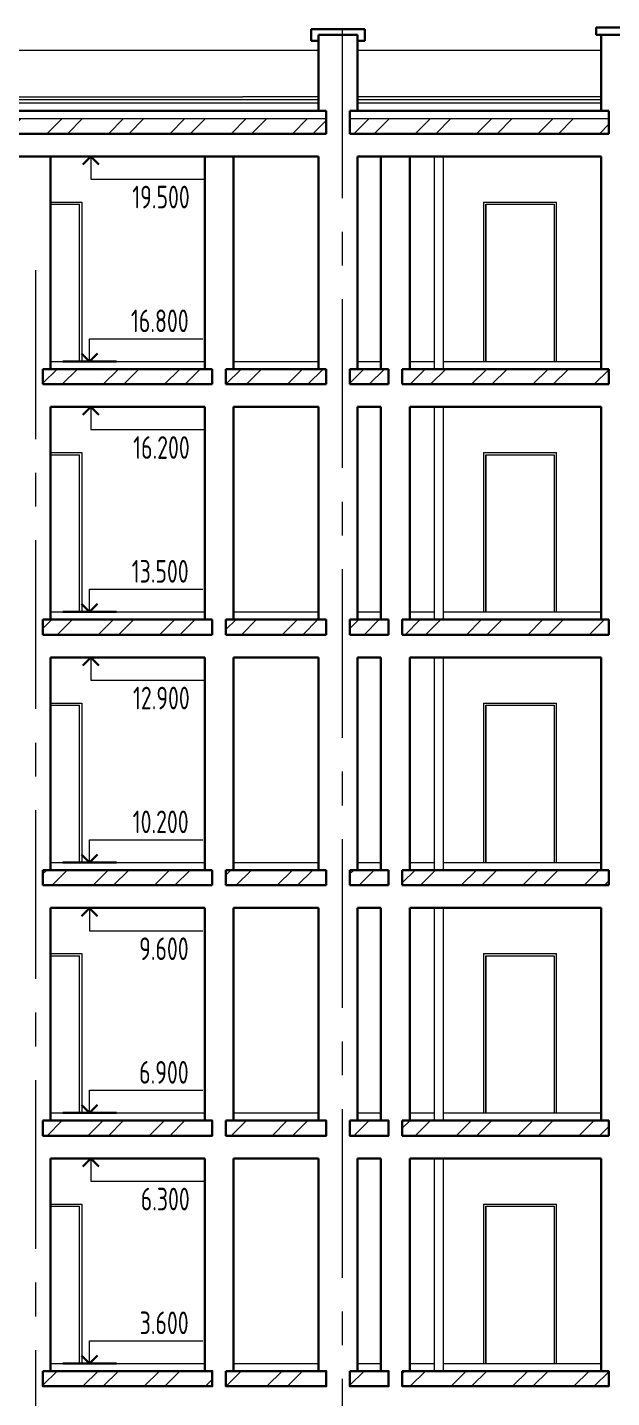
# Model space of a CAD drawing. Header units: millimetres. Extents: x -689206 to 4969298, y -1019800 to 703299.
# Drawn here: x -609469 to -601776, y 34513 to 52563 of the extents above; entities that cross this region are included whole.
import ezdxf

# ---------------------------------------------------------------- set-up
doc = ezdxf.new("R2010")
doc.units = ezdxf.units.MM
doc.linetypes.add('осеваяX2', pattern=[101.6, 63.5, -12.7, 12.7, -12.7])
doc.layers.add('РАЗМЕРЫ', color=7, linetype='Continuous', lineweight=9)
doc.layers.add('разрез1-1', color=7, linetype='Continuous')
doc.styles.add('Аннотативный', font='isocteur.ttf', dxfattribs={"width": 0.7, "height": 250})
pattern_1 = [(45, (-1427732.2, 672087.9), (-404.11153, 404.11153), []), (45, (-1427462.77, 672087.9), (-404.11153, 404.11153), [])]

msp = doc.modelspace()

# ---------------------------------------------------------------- hatches: boundary and pattern name
at = {"layer": 'РАЗМЕРЫ', "lineweight": 9, "ltscale": 35}
h = msp.add_hatch(dxfattribs=at)
h.set_pattern_fill('ANSI32', color=256, scale=60)
h.set_pattern_definition(pattern_1)
h.paths.add_polyline_path([(-617635.8, 44763.1), (-620045.8, 44763.1), (-620045.8, 44563.1), (-619945.8, 44563.1), (-617635.8, 44563.1)])
h.paths.add_polyline_path([(-615766.3, 44763.1), (-617635.8, 44763.1), (-617635.8, 44563.1), (-615866.3, 44563.1), (-615766.3, 44563.1)])
h.paths.add_polyline_path([(-613945.8, 44763.1), (-615456.3, 44763.1), (-615456.3, 44563.1), (-615356.3, 44563.1), (-613945.8, 44563.1)])
h.paths.add_polyline_path([(-611144.2, 44763.1), (-613945.8, 44763.1), (-613945.8, 44563.1), (-611144.2, 44563.1)])
h.paths.add_polyline_path([(-609574.2, 44763.1), (-609674.2, 44763.1), (-610634.2, 44763.1), (-610734.2, 44763.1), (-610734.2, 44563.1), (-610634.2, 44563.1), (-609674.2, 44563.1), (-609574.2, 44563.1)])
h.paths.add_polyline_path([(-607034.2, 44763.1), (-607134.2, 44763.1), (-609164.2, 44763.1), (-609264.2, 44763.1), (-609264.2, 44563.1), (-609164.2, 44563.1), (-607134.2, 44563.1), (-607034.2, 44563.1)])
h.paths.add_polyline_path([(-605534.2, 44763.1), (-605634.2, 44763.1), (-606754.2, 44763.1), (-606854.2, 44763.1), (-606854.2, 44563.1), (-606754.2, 44563.1), (-605634.2, 44563.1), (-605534.2, 44563.1)])
h.paths.add_polyline_path([(-604713.3, 44763.1), (-604813.3, 44763.1), (-605124.2, 44763.1), (-605224.2, 44763.1), (-605224.2, 44563.1), (-605124.2, 44563.1), (-604813.3, 44563.1), (-604713.3, 44563.1)])
h.paths.add_polyline_path([(-601813.8, 44763.1), (-601913.8, 44763.1), (-604433.3, 44763.1), (-604533.3, 44763.1), (-604533.3, 44563.1), (-604433.3, 44563.1), (-601913.8, 44563.1), (-601813.8, 44563.1)])
h.paths.add_polyline_path([(-598963.8, 44763.1), (-599063.8, 44763.1), (-601533.8, 44763.1), (-601633.8, 44763.1), (-601633.8, 44563.1), (-601533.8, 44563.1), (-599063.8, 44563.1), (-598963.8, 44563.1)])
h.paths.add_polyline_path([(-598064.2, 44763.1), (-598164.2, 44763.1), (-598683.8, 44763.1), (-598783.8, 44763.1), (-598783.8, 44563.1), (-598164.2, 44563.1), (-598064.2, 44563.1)])
h.paths.add_polyline_path([(-596341.8, 44763.1), (-596441.8, 44763.1), (-597654.2, 44763.1), (-597754.2, 44763.1), (-597754.2, 44563.1), (-597654.2, 44563.1), (-596441.8, 44563.1), (-596341.8, 44563.1)])
h.paths.add_polyline_path([(-593161.8, 44763.1), (-593261.8, 44763.1), (-596061.8, 44763.1), (-596161.8, 44763.1), (-596161.8, 44563.1), (-596061.8, 44563.1), (-593261.8, 44563.1), (-593161.8, 44563.1)])
h.paths.add_polyline_path([(-585541.8, 44763.1), (-592851.8, 44763.1), (-592851.8, 44563.1), (-592751.8, 44563.1), (-585641.8, 44563.1), (-585541.8, 44563.1)])
h.paths.add_polyline_path([(-582541.8, 44763.1), (-585231.8, 44763.1), (-585231.8, 44563.1), (-585131.8, 44563.1), (-582641.8, 44563.1), (-582541.8, 44563.1)])
h.paths.add_polyline_path([(-605534.2, 51363.1), (-610734.2, 51363.1), (-610734.2, 51163.1), (-610634.2, 51163.1), (-605634.2, 51163.1), (-605534.2, 51163.1)])
h.paths.add_polyline_path([(-601813.8, 51363.1), (-605224.2, 51363.1), (-605224.2, 51163.1), (-605124.2, 51163.1), (-601913.8, 51163.1), (-601813.8, 51163.1)])
h.paths.add_polyline_path([(-598064.2, 51363.1), (-601633.8, 51363.1), (-601633.8, 51163.1), (-601533.8, 51163.1), (-598164.2, 51163.1), (-598064.2, 51163.1)])
h.paths.add_polyline_path([(-593161.8, 51363.1), (-597754.2, 51363.1), (-597754.2, 51163.1), (-597654.2, 51163.1), (-593261.8, 51163.1), (-593161.8, 51163.1)])
h.paths.add_polyline_path([(-596341.8, 48063.1), (-596441.8, 48063.1), (-597654.2, 48063.1), (-597754.2, 48063.1), (-597754.2, 47863.1), (-597654.2, 47863.1), (-596441.8, 47863.1), (-596341.8, 47863.1)])
h.paths.add_polyline_path([(-598064.2, 48063.1), (-598164.2, 48063.1), (-598683.8, 48063.1), (-598783.8, 48063.1), (-598783.8, 47863.1), (-598683.8, 47863.1), (-598164.2, 47863.1), (-598064.2, 47863.1)])
h.paths.add_polyline_path([(-593161.8, 48063.1), (-593261.8, 48063.1), (-596061.8, 48063.1), (-596161.8, 48063.1), (-596161.8, 47863.1), (-596061.8, 47863.1), (-593261.8, 47863.1), (-593161.8, 47863.1)])
h.paths.add_polyline_path([(-598963.8, 48063.1), (-599063.8, 48063.1), (-601533.8, 48063.1), (-601633.8, 48063.1), (-601633.8, 47863.1), (-601533.8, 47863.1), (-599063.8, 47863.1), (-598963.8, 47863.1)])
h.paths.add_polyline_path([(-601813.8, 48063.1), (-601913.8, 48063.1), (-604433.3, 48063.1), (-604533.3, 48063.1), (-604533.3, 47863.1), (-604433.3, 47863.1), (-601913.8, 47863.1), (-601813.8, 47863.1)])
h.paths.add_polyline_path([(-604713.3, 48063.1), (-604813.3, 48063.1), (-605124.2, 48063.1), (-605224.2, 48063.1), (-605224.2, 47863.1), (-605124.2, 47863.1), (-604813.3, 47863.1), (-604713.3, 47863.1)])
h.paths.add_polyline_path([(-605534.2, 48063.1), (-605634.2, 48063.1), (-606754.2, 48063.1), (-606854.2, 48063.1), (-606854.2, 47863.1), (-606754.2, 47863.1), (-605634.2, 47863.1), (-605534.2, 47863.1)])
h.paths.add_polyline_path([(-607034.2, 48063.1), (-607134.2, 48063.1), (-609164.2, 48063.1), (-609264.2, 48063.1), (-609264.2, 47863.1), (-609164.2, 47863.1), (-607134.2, 47863.1), (-607034.2, 47863.1)])
h = msp.add_hatch(dxfattribs=at)
h.set_pattern_fill('ANSI32', color=256, scale=60)
h.set_pattern_definition(pattern_1)
h.paths.add_polyline_path([(-617845.8, 41463.1), (-617945.8, 41463.1), (-619945.8, 41463.1), (-620045.8, 41463.1), (-620045.8, 41263.1), (-619945.8, 41263.1), (-617945.8, 41263.1), (-617845.8, 41263.1)])
h.paths.add_polyline_path([(-615766.3, 41463.1), (-615866.3, 41463.1), (-617435.8, 41463.1), (-617535.8, 41463.1), (-617535.8, 41263.1), (-617435.8, 41263.1), (-615866.3, 41263.1), (-615766.3, 41263.1)])
h.paths.add_polyline_path([(-614035.8, 41463.1), (-614135.8, 41463.1), (-615356.4, 41463.1), (-615456.4, 41463.1), (-615456.4, 41263.1), (-615356.4, 41263.1), (-614135.8, 41263.1), (-614035.8, 41263.1)])
h.paths.add_polyline_path([(-611144.2, 41463.1), (-613755.8, 41463.1), (-613855.8, 41463.1), (-613855.8, 41263.1), (-613755.8, 41263.1), (-611144.2, 41263.1)])
h.paths.add_polyline_path([(-609574.2, 41463.1), (-609674.2, 41463.1), (-610634.2, 41463.1), (-610734.2, 41463.1), (-610734.2, 41263.1), (-610634.2, 41263.1), (-609674.2, 41263.1), (-609574.2, 41263.1)])
h.paths.add_polyline_path([(-607034.2, 41463.1), (-607134.2, 41463.1), (-609164.2, 41463.1), (-609264.2, 41463.1), (-609264.2, 41263.1), (-609164.2, 41263.1), (-607134.2, 41263.1), (-607034.2, 41263.1)])
h.paths.add_polyline_path([(-605534.2, 41463.1), (-605634.2, 41463.1), (-606754.2, 41463.1), (-606854.2, 41463.1), (-606854.2, 41263.1), (-606754.2, 41263.1), (-605634.2, 41263.1), (-605534.2, 41263.1)])
h.paths.add_polyline_path([(-604713.3, 41463.1), (-604813.3, 41463.1), (-605124.2, 41463.1), (-605224.2, 41463.1), (-605224.2, 41263.1), (-605124.2, 41263.1), (-604813.3, 41263.1), (-604713.3, 41263.1)])
h.paths.add_polyline_path([(-601813.8, 41463.1), (-601952.9, 41463.1), (-604433.3, 41463.1), (-604533.3, 41463.1), (-604533.3, 41263.1), (-604433.3, 41263.1), (-601913.8, 41263.1), (-601813.8, 41263.1)])
h.paths.add_polyline_path([(-598963.8, 41463.1), (-599063.8, 41463.1), (-601533.8, 41463.1), (-601633.8, 41463.1), (-601633.8, 41263.1), (-601533.8, 41263.1), (-599063.8, 41263.1), (-598963.8, 41263.1)])
h.paths.add_polyline_path([(-598064.2, 41463.1), (-598164.2, 41463.1), (-598683.8, 41463.1), (-598783.8, 41463.1), (-598783.8, 41263.1), (-598683.8, 41263.1), (-598164.2, 41263.1), (-598064.2, 41263.1)])
h.paths.add_polyline_path([(-596341.8, 41463.1), (-596441.8, 41463.1), (-597654.2, 41463.1), (-597754.2, 41463.1), (-597754.2, 41263.1), (-597654.2, 41263.1), (-596441.8, 41263.1), (-596341.8, 41263.1)])
h.paths.add_polyline_path([(-593161.8, 41463.1), (-593261.8, 41463.1), (-596061.8, 41463.1), (-596161.8, 41463.1), (-596161.8, 41263.1), (-596061.8, 41263.1), (-593161.8, 41263.1)])
h.paths.add_polyline_path([(-589314, 41463.1), (-589414, 41463.1), (-592751.8, 41463.1), (-592851.8, 41463.1), (-592851.8, 41263.1), (-592751.8, 41263.1), (-589414, 41263.1), (-589314, 41263.1)])
h.paths.add_polyline_path([(-585541.8, 41463.1), (-585641.8, 41463.1), (-589040.3, 41463.1), (-589140.3, 41463.1), (-589140.3, 41263.1), (-589040.3, 41263.1), (-585641.8, 41263.1), (-585541.8, 41263.1)])
h.paths.add_polyline_path([(-582541.8, 41463.1), (-582641.8, 41463.1), (-585131.8, 41463.1), (-585231.8, 41463.1), (-585231.8, 41263.1), (-585131.8, 41263.1), (-582641.8, 41263.1), (-582541.8, 41263.1)])
h.paths.add_polyline_path([(-582541.8, 38163.1), (-585131.8, 38163.1), (-585231.8, 38163.1), (-585231.8, 37963.1), (-585131.8, 37963.1), (-582641.8, 37963.1), (-582541.8, 37963.1)])
h.paths.add_polyline_path([(-585541.8, 38163.1), (-585641.8, 38163.1), (-589040.3, 38163.1), (-589140.3, 38163.1), (-589140.3, 37963.1), (-589040.3, 37963.1), (-585641.8, 37963.1), (-585541.8, 37963.1)])
h.paths.add_polyline_path([(-589314, 38163.1), (-589414, 38163.1), (-592751.8, 38163.1), (-592851.8, 38163.1), (-592851.8, 37963.1), (-592751.8, 37963.1), (-589414, 37963.1), (-589314, 37963.1)])
h.paths.add_polyline_path([(-593161.8, 38163.1), (-593261.8, 38163.1), (-596061.8, 38163.1), (-596161.8, 38163.1), (-596161.8, 37963.1), (-593261.8, 37963.1), (-593161.8, 37963.1)])
h.paths.add_polyline_path([(-596341.8, 38163.1), (-597754.2, 38163.1), (-597754.2, 37963.1), (-596341.8, 37963.1)])
h.paths.add_polyline_path([(-598064.2, 38163.1), (-598164.2, 38163.1), (-598783.8, 38163.1), (-598783.8, 37963.1), (-598164.2, 37963.1), (-598064.2, 37963.1)])
h.paths.add_polyline_path([(-598963.8, 38163.1), (-601633.8, 38163.1), (-601633.8, 37963.1), (-598963.8, 37963.1)])
h.paths.add_polyline_path([(-601813.8, 38163.1), (-604533.3, 38163.1), (-604533.3, 37963.1), (-601813.8, 37963.1)])
h.paths.add_polyline_path([(-604713.3, 38163.1), (-605224.2, 38163.1), (-605224.2, 37963.1), (-604713.3, 37963.1)])
h.paths.add_polyline_path([(-605534.2, 38163.1), (-606854.2, 38163.1), (-606854.2, 37963.1), (-605534.2, 37963.1)])
h.paths.add_polyline_path([(-607034.2, 38163.1), (-609264.2, 38163.1), (-609264.2, 37963.1), (-607034.2, 37963.1)])
h.paths.add_polyline_path([(-609574.2, 38163.1), (-610734.2, 38163.1), (-610734.2, 37963.1), (-609574.2, 37963.1)])
h.paths.add_polyline_path([(-611144.2, 38163.1), (-613855.8, 38163.1), (-613855.8, 37963.1), (-611144.2, 37963.1)])
h.paths.add_polyline_path([(-614035.8, 38163.1), (-615456.5, 38163.1), (-615456.5, 37963.1), (-614035.8, 37963.1)])
h.paths.add_polyline_path([(-615766.3, 38163.1), (-617535.8, 38163.1), (-617535.8, 37963.1), (-615766.3, 37963.1)])
h.paths.add_polyline_path([(-617845.8, 38163.1), (-620045.8, 38163.1), (-620045.8, 37963.1), (-617845.8, 37963.1)])
h.paths.add_polyline_path([(-617845.8, 34863.1), (-620045.8, 34863.1), (-620045.8, 34663.1), (-617845.8, 34663.1)])
h.paths.add_polyline_path([(-615766.3, 34863.1), (-617535.8, 34863.1), (-617535.8, 34663.1), (-615766.3, 34663.1)])
h.paths.add_polyline_path([(-614036, 34863.1), (-615456.7, 34863.1), (-615456.7, 34663.1), (-614036, 34663.1)])
h.paths.add_polyline_path([(-611144.2, 34863.1), (-613755.8, 34863.1), (-613855.8, 34863.1), (-613855.8, 34663.1), (-611144.2, 34663.1)])
h.paths.add_polyline_path([(-609574.2, 34863.1), (-610734.2, 34863.1), (-610734.2, 34663.1), (-609574.2, 34663.1)])
h.paths.add_polyline_path([(-607034.2, 34863.1), (-609264.2, 34863.1), (-609264.2, 34663.1), (-607034.2, 34663.1)])
h.paths.add_polyline_path([(-605534.2, 34863.1), (-606854.2, 34863.1), (-606854.2, 34663.1), (-605534.2, 34663.1)])
h.paths.add_polyline_path([(-604713.3, 34863.1), (-605224.2, 34863.1), (-605224.2, 34663.1), (-604713.3, 34663.1)])
h.paths.add_polyline_path([(-601813.8, 34863.1), (-604533.3, 34863.1), (-604533.3, 34663.1), (-601813.8, 34663.1)])
h.paths.add_polyline_path([(-598963.8, 34863.1), (-601633.8, 34863.1), (-601633.8, 34663.1), (-598963.8, 34663.1)])
h.paths.add_polyline_path([(-598064.2, 34863.1), (-598164.2, 34863.1), (-598683.8, 34863.1), (-598783.8, 34863.1), (-598783.8, 34663.1), (-598683.8, 34663.1), (-598164.2, 34663.1), (-598064.2, 34663.1)])
h.paths.add_polyline_path([(-596341.8, 34863.1), (-597754.2, 34863.1), (-597754.2, 34663.1), (-596341.8, 34663.1)])
h.paths.add_polyline_path([(-593161.8, 34863.1), (-593261.8, 34863.1), (-596061.8, 34863.1), (-596161.8, 34863.1), (-596161.8, 34663.1), (-596061.8, 34663.1), (-593261.8, 34663.1), (-593161.8, 34663.1)])
h.paths.add_polyline_path([(-589314, 34863.1), (-589414, 34863.1), (-592751.8, 34863.1), (-592851.8, 34863.1), (-592851.8, 34663.1), (-592751.8, 34663.1), (-589414, 34663.1), (-589314, 34663.1)])
h.paths.add_polyline_path([(-585541.8, 34863.1), (-585641.8, 34863.1), (-589040.3, 34863.1), (-589140.3, 34863.1), (-589140.3, 34663.1), (-589040.3, 34663.1), (-585641.8, 34663.1), (-585541.8, 34663.1)])
h.paths.add_polyline_path([(-582541.8, 34863.1), (-585131.8, 34863.1), (-585231.8, 34863.1), (-585231.8, 34663.1), (-585131.8, 34663.1), (-582641.8, 34663.1), (-582541.8, 34663.1)])

# ---------------------------------------------------------------- linework, layer by layer
at = {"layer": 'РАЗМЕРЫ', "lineweight": 30, "ltscale": 35}
for p, q in [((-605734.2, 52388.1), (-605734.2, 52538.1)), ((-605734.2, 52538.1), (-605124.9, 52538.1)), ((-605124.9, 52538.1), (-605024.9, 52538.1)), ((-605024.9, 52538.1), (-605024.9, 52388.1)), ((-601977.6, 52463.1), (-601977.6, 52563.1)), ((-605734.2, 52388.1), (-605734.2, 52465)), ((-605634.2, 52388.1), (-605734.2, 52388.1)), ((-605634.2, 51463.1), (-605634.2, 52463.1)), ((-605634.2, 52463.1), (-605124.2, 52463.1)), ((-605124.2, 52463.1), (-605124.2, 51463.1)), ((-605024.9, 52388.1), (-605124.2, 52388.1)), ((-601913.8, 52463.1), (-601977.6, 52463.1)), ((-601913.8, 52463.1), (-601533.8, 52463.1)), ((-610634.2, 51463.1), (-605634.2, 51463.1)), ((-605534.2, 51463.1), (-605634.2, 51463.1)), ((-605534.2, 51163.1), (-605534.2, 51463.1)), ((-605224.2, 51163.1), (-605224.2, 51463.1)), ((-605224.2, 51463.1), (-605124.2, 51463.1)), ((-605124.2, 51463.1), (-601913.8, 51463.1)), ((-601813.8, 51463.1), (-601913.8, 51463.1)), ((-601813.8, 51163.1), (-601813.8, 51463.1)), ((-610634.2, 51163.1), (-605634.2, 51163.1)), ((-605634.2, 51163.1), (-605534.2, 51163.1)), ((-605124.2, 51163.1), (-605224.2, 51163.1)), ((-605124.2, 51163.1), (-601913.8, 51163.1)), ((-601913.8, 51163.1), (-601813.8, 51163.1)), ((-609674.2, 50863.1), (-605634.2, 50863.1)), ((-609164.2, 50863.1), (-609164.2, 48063.1)), ((-607134.2, 50863.1), (-607134.2, 48063.1)), ((-606754.2, 50863.1), (-606754.2, 48063.1)), ((-605634.2, 49561.3), (-605634.2, 50863.1)), ((-605634.2, 50754.7), (-605634.2, 48063.1)), ((-605124.2, 50863.1), (-605124.2, 49561.1)), ((-605124.2, 50863.1), (-601913.8, 50863.1)), ((-605124.2, 50754.6), (-605124.2, 48063.1)), ((-604813.3, 50863.1), (-604813.3, 48063.1)), ((-604433.3, 50863.1), (-604433.3, 48063.1)), ((-601913.8, 50863.1), (-601913.8, 48063.1)), ((-609264.2, 47863.1), (-609264.2, 48063.1)), ((-609264.2, 48063.1), (-609164.2, 48063.1)), ((-609164.2, 48063.1), (-607134.2, 48063.1)), ((-607034.2, 48063.1), (-607134.2, 48063.1)), ((-607034.2, 47863.1), (-607034.2, 48063.1)), ((-606854.2, 47863.1), (-606854.2, 48063.1)), ((-606854.2, 48063.1), (-606754.2, 48063.1)), ((-606754.2, 48063.1), (-605634.2, 48063.1)), ((-605534.2, 48063.1), (-605634.2, 48063.1)), ((-605534.2, 47863.1), (-605534.2, 48063.1)), ((-605224.2, 47863.1), (-605224.2, 48063.1)), ((-605224.2, 48063.1), (-605124.2, 48063.1)), ((-605124.2, 48063.1), (-604813.3, 48063.1)), ((-604713.3, 48063.1), (-604813.3, 48063.1)), ((-604713.3, 47863.1), (-604713.3, 48063.1)), ((-604533.3, 47863.1), (-604533.3, 48063.1)), ((-604533.3, 48063.1), (-604433.3, 48063.1)), ((-604433.3, 48063.1), (-601913.8, 48063.1)), ((-601813.8, 48063.1), (-601913.8, 48063.1)), ((-601813.8, 47863.1), (-601813.8, 48063.1)), ((-609164.2, 47863.1), (-609264.2, 47863.1)), ((-609164.2, 47863.1), (-607134.2, 47863.1)), ((-607134.2, 47863.1), (-607034.2, 47863.1)), ((-606754.2, 47863.1), (-606854.2, 47863.1)), ((-606754.2, 47863.1), (-605634.2, 47863.1)), ((-605634.2, 47863.1), (-605534.2, 47863.1)), ((-605124.2, 47863.1), (-605224.2, 47863.1)), ((-605124.2, 47863.1), (-604813.3, 47863.1)), ((-604813.3, 47863.1), (-604713.3, 47863.1)), ((-604433.3, 47863.1), (-604533.3, 47863.1)), ((-604433.3, 47863.1), (-601913.8, 47863.1)), ((-601913.8, 47863.1), (-601813.8, 47863.1)), ((-609164.2, 47563.1), (-609164.2, 46563.1)), ((-609164.2, 47563.1), (-609164.2, 44763.1)), ((-609164.2, 47563.1), (-607134.2, 47563.1)), ((-607134.2, 47563.1), (-607134.2, 46563.1)), ((-607134.2, 47563.1), (-607134.2, 44763.1)), ((-606754.2, 47563.1), (-606754.2, 46563.1)), ((-606754.2, 47563.1), (-606754.2, 44763.1)), ((-606754.2, 47563.1), (-605634.2, 47563.1)), ((-605634.2, 47563.1), (-605634.2, 46563.1)), ((-605634.2, 47563.1), (-605634.2, 44763.1)), ((-605124.2, 47563.1), (-605124.2, 46563.1)), ((-605124.2, 47563.1), (-605124.2, 44763.1)), ((-605124.2, 47563.1), (-604813.3, 47563.1)), ((-604813.3, 47563.1), (-604813.3, 46563.1)), ((-604813.3, 47563.1), (-604813.3, 44763.1)), ((-604433.3, 47563.1), (-604433.3, 46563.1)), ((-604433.3, 47563.1), (-604433.3, 44763.1)), ((-604433.3, 47563.1), (-601913.8, 47563.1)), ((-601913.8, 47563.1), (-601913.8, 46563.1)), ((-601913.8, 47382.6), (-601913.8, 44763.1)), ((-609264.2, 44563.1), (-609264.2, 44763.1)), ((-609264.2, 44763.1), (-609164.2, 44763.1)), ((-609164.2, 44763.1), (-607134.2, 44763.1)), ((-607034.2, 44763.1), (-607134.2, 44763.1)), ((-607034.2, 44563.1), (-607034.2, 44763.1)), ((-606854.2, 44563.1), (-606854.2, 44763.1)), ((-606854.2, 44763.1), (-606754.2, 44763.1)), ((-606754.2, 44763.1), (-605634.2, 44763.1)), ((-605534.2, 44763.1), (-605634.2, 44763.1)), ((-605534.2, 44563.1), (-605534.2, 44763.1)), ((-605224.2, 44563.1), (-605224.2, 44763.1)), ((-605224.2, 44763.1), (-605124.2, 44763.1)), ((-605124.2, 44763.1), (-604813.3, 44763.1)), ((-604713.3, 44763.1), (-604813.3, 44763.1)), ((-604713.3, 44563.1), (-604713.3, 44763.1)), ((-604533.3, 44563.1), (-604533.3, 44763.1)), ((-604533.3, 44763.1), (-604433.3, 44763.1)), ((-604433.3, 44763.1), (-601913.8, 44763.1)), ((-601913.8, 44763.1), (-601813.8, 44763.1)), ((-601813.8, 44763.1), (-601813.8, 44563.1)), ((-609164.2, 44563.1), (-609264.2, 44563.1)), ((-609164.2, 44563.1), (-607134.2, 44563.1)), ((-607134.2, 44563.1), (-607034.2, 44563.1)), ((-606754.2, 44563.1), (-606854.2, 44563.1)), ((-606754.2, 44563.1), (-605634.2, 44563.1)), ((-605634.2, 44563.1), (-605534.2, 44563.1)), ((-605124.2, 44563.1), (-605224.2, 44563.1)), ((-605124.2, 44563.1), (-604813.3, 44563.1)), ((-604813.3, 44563.1), (-604713.3, 44563.1)), ((-604433.3, 44563.1), (-604533.3, 44563.1)), ((-604433.3, 44563.1), (-601913.8, 44563.1)), ((-601813.8, 44563.1), (-601913.8, 44563.1)), ((-609164.2, 44263.1), (-609164.2, 41463.1)), ((-609164.2, 44263.1), (-607134.9, 44263.1)), ((-607134.9, 44263.1), (-607134.3, 41463.1)), ((-606754.2, 44263.1), (-606754.2, 43563.1)), ((-606754.2, 44263.1), (-606754.2, 41463.1)), ((-606754.2, 44263.1), (-605634.2, 44263.1)), ((-605634.2, 44263.1), (-605634.2, 41463.1)), ((-605124.2, 44263.1), (-605124.2, 41463.1)), ((-605124.2, 44263.1), (-604813.3, 44263.1)), ((-604813.3, 44263.1), (-604813.3, 41463.1)), ((-604433.3, 44263.1), (-604433.3, 41463.1)), ((-604433.3, 44263.1), (-601913.8, 44263.1)), ((-601913.8, 44263.1), (-601913.8, 41463.1)), ((-609164.2, 44163.1), (-609164.2, 43563.1)), ((-607134.2, 44163.1), (-607134.2, 43563.1)), ((-605634.2, 44163.1), (-605634.2, 43563.1)), ((-605124.2, 44163.1), (-605124.2, 43563.1)), ((-604813.3, 44163.1), (-604813.3, 43563.1)), ((-604433.3, 44163.1), (-604433.3, 43563.1)), ((-601913.8, 44163.1), (-601913.8, 43563.1)), ((-609264.2, 41263.1), (-609264.2, 41463.1)), ((-609264.2, 41463.1), (-609164.2, 41463.1)), ((-609164.2, 41463.1), (-607134.2, 41463.1)), ((-607034.2, 41463.1), (-607134.2, 41463.1)), ((-607034.2, 41263.1), (-607034.2, 41463.1)), ((-606854.2, 41263.1), (-606854.2, 41463.1)), ((-606854.2, 41463.1), (-606754.2, 41463.1)), ((-606754.2, 41463.1), (-605634.2, 41463.1)), ((-605534.2, 41463.1), (-605634.2, 41463.1)), ((-605534.2, 41263.1), (-605534.2, 41463.1)), ((-605224.2, 41263.1), (-605224.2, 41463.1)), ((-605224.2, 41463.1), (-605124.2, 41463.1)), ((-605124.2, 41463.1), (-604813.3, 41463.1)), ((-604713.3, 41463.1), (-604813.3, 41463.1)), ((-604713.3, 41263.1), (-604713.3, 41463.1)), ((-604533.3, 41263.1), (-604533.3, 41463.1)), ((-604533.3, 41463.1), (-604433.3, 41463.1)), ((-604433.3, 41463.1), (-601913.8, 41463.1)), ((-601813.8, 41463.1), (-601952.9, 41463.1)), ((-601813.8, 41263.1), (-601813.8, 41463.1)), ((-609164.2, 41263.1), (-609264.2, 41263.1)), ((-609164.2, 41263.1), (-607134.2, 41263.1)), ((-607134.2, 41263.1), (-607034.2, 41263.1)), ((-606754.2, 41263.1), (-606854.2, 41263.1)), ((-606754.2, 41263.1), (-605634.2, 41263.1)), ((-605634.2, 41263.1), (-605534.2, 41263.1)), ((-605124.2, 41263.1), (-605224.2, 41263.1)), ((-605124.2, 41263.1), (-604813.3, 41263.1)), ((-604813.3, 41263.1), (-604713.3, 41263.1)), ((-604433.3, 41263.1), (-604533.3, 41263.1)), ((-604433.3, 41263.1), (-601913.8, 41263.1)), ((-601913.8, 41263.1), (-601813.8, 41263.1)), ((-609164.2, 40963.1), (-609164.2, 40563.1)), ((-609164.2, 40963.1), (-609164.2, 38163.1)), ((-609164.2, 40963.1), (-607134.2, 40963.1)), ((-607134.2, 40963.1), (-607134.2, 40563.1)), ((-607134.2, 40960.9), (-607134.2, 38163.1)), ((-606754.2, 40963.1), (-606754.2, 40563.1)), ((-606754.2, 40963.1), (-606754.2, 38163.1)), ((-606754.2, 40963.1), (-605634.2, 40963.1)), ((-605634.2, 40963.1), (-605634.2, 40563.1)), ((-605634.2, 40963.1), (-605634.2, 38163.1)), ((-605124.2, 40963.1), (-605124.2, 40563.1)), ((-605124.2, 40963.1), (-605124.2, 38163.1)), ((-605124.2, 40963.1), (-604813.3, 40963.1)), ((-604813.3, 40963.1), (-604813.3, 40563.1)), ((-604813.3, 40963.1), (-604813.3, 38163.1)), ((-604433.3, 40963.1), (-604433.3, 40563.1)), ((-604433.3, 40963.1), (-604433.3, 38163.1)), ((-604433.3, 40963.1), (-601913.8, 40963.1)), ((-601913.8, 40963.1), (-601913.8, 40563.1)), ((-601913.8, 40963.1), (-601913.8, 38163.1)), ((-609264.2, 37963.1), (-609264.2, 38163.1)), ((-609264.2, 38163.1), (-609164.2, 38163.1)), ((-609164.2, 38163.1), (-607134.2, 38163.1)), ((-607034.2, 38163.1), (-607134.2, 38163.1)), ((-607034.2, 37963.1), (-607034.2, 38163.1)), ((-606854.2, 37963.1), (-606854.2, 38163.1)), ((-606854.2, 38163.1), (-606754.2, 38163.1)), ((-606754.2, 38163.1), (-605634.2, 38163.1)), ((-605534.2, 38163.1), (-605634.2, 38163.1)), ((-605534.2, 37963.1), (-605534.2, 38163.1)), ((-605224.2, 37963.1), (-605224.2, 38163.1)), ((-605224.2, 38163.1), (-605124.2, 38163.1)), ((-605124.2, 38163.1), (-604813.3, 38163.1)), ((-604713.3, 38163.1), (-604813.3, 38163.1)), ((-604713.3, 37963.1), (-604713.3, 38163.1)), ((-604533.3, 37963.1), (-604533.3, 38163.1)), ((-604533.3, 38163.1), (-604433.3, 38163.1)), ((-604433.3, 38163.1), (-601913.8, 38163.1)), ((-601813.8, 38163.1), (-601913.8, 38163.1)), ((-601813.8, 37963.1), (-601813.8, 38163.1)), ((-609164.2, 37963.1), (-609264.2, 37963.1)), ((-609164.2, 37963.1), (-607134.2, 37963.1)), ((-607134.2, 37963.1), (-607034.2, 37963.1)), ((-606754.2, 37963.1), (-606854.2, 37963.1)), ((-606754.2, 37963.1), (-605634.2, 37963.1)), ((-605634.2, 37963.1), (-605534.2, 37963.1)), ((-605124.2, 37963.1), (-605224.2, 37963.1)), ((-605124.2, 37963.1), (-604813.3, 37963.1)), ((-604813.3, 37963.1), (-604713.3, 37963.1)), ((-604433.3, 37963.1), (-604533.3, 37963.1)), ((-604433.3, 37963.1), (-601913.8, 37963.1)), ((-601913.8, 37963.1), (-601813.8, 37963.1)), ((-609164.2, 37663.1), (-609164.2, 37563.1)), ((-609164.2, 37663.1), (-609164.2, 34863.1)), ((-609164.2, 37663.1), (-607134.2, 37663.1)), ((-607134.2, 37663.1), (-607134.2, 37563.1)), ((-607134.2, 37663.1), (-607134.2, 34863.1)), ((-606754.2, 37663.1), (-606754.2, 37563.1)), ((-606754.2, 37663.1), (-606754.2, 34863.1)), ((-606754.2, 37663.1), (-605634.2, 37663.1)), ((-605634.2, 37663.1), (-605634.2, 37563.1)), ((-605634.2, 37663.1), (-605634.2, 34863.1)), ((-605124.2, 37663.1), (-605124.2, 37563.1)), ((-605124.2, 37663.1), (-605124.2, 34863.1)), ((-605124.2, 37663.1), (-604813.3, 37663.1)), ((-604813.3, 37663.1), (-604813.3, 37563.1)), ((-604813.3, 37663.1), (-604813.3, 34863.1)), ((-604433.3, 37663.1), (-604433.3, 37563.1)), ((-604433.3, 37663.1), (-604433.3, 34863.1)), ((-604433.3, 37663.1), (-601913.8, 37663.1)), ((-601913.8, 37663.1), (-601913.8, 37563.1)), ((-601913.8, 37663.1), (-601913.8, 34863.1)), ((-609164.2, 34863.1), (-607134.2, 34863.1)), ((-606754.2, 34863.1), (-605634.2, 34863.1)), ((-605124.2, 34863.1), (-604813.3, 34863.1)), ((-604433.3, 34863.1), (-601913.8, 34863.1)), ((-609164.2, 34663.1), (-607134.2, 34663.1)), ((-606754.2, 34663.1), (-605634.2, 34663.1)), ((-605124.2, 34663.1), (-604813.3, 34663.1)), ((-604433.3, 34663.1), (-601913.8, 34663.1))]:
    msp.add_line(p, q, dxfattribs=at)
at = {"layer": 'РАЗМЕРЫ', "linetype": 'осеваяX2', "lineweight": 5, "ltscale": 35}
for p, q in [((-605324.2, 52538.1), (-605324.2, 23464.5)), ((-609364.2, 49363.1), (-609364.2, 23464.5))]:
    msp.add_line(p, q, dxfattribs=at)
at = {"layer": 'РАЗМЕРЫ', "linetype": 'осеваяX2', "lineweight": 30, "ltscale": 35}
for p, q in [((-601483.8, 52563.1), (-601977.6, 52563.1)), ((-601913.8, 51463.1), (-601913.8, 52463.1)), ((-601913.8, 49663.1), (-601913.8, 50863.1)), ((-601913.8, 49559.9), (-601913.8, 49663.1))]:
    msp.add_line(p, q, dxfattribs=at)
at = {"layer": 'РАЗМЕРЫ', "lineweight": 5, "ltscale": 35}
for p, q in [((-605634.2, 51563.1), (-610634.2, 51563.1)), ((-601913.8, 51563.1), (-605124.2, 51563.1)), ((-609164.2, 50263.1), (-608754, 50263.1)), ((-609164.2, 50233.1), (-608784, 50233.1)), ((-608784, 48163.1), (-608784, 50233.1)), ((-608754, 50263.1), (-608754, 48163.1)), ((-603462.8, 50263.1), (-603462.8, 48163.1)), ((-603462.8, 50263.1), (-602502.8, 50263.1)), ((-603432.8, 50233.1), (-603432.8, 48163.1)), ((-603432.8, 48163.1), (-603432.8, 50233.1)), ((-603432.8, 48163.1), (-603432.8, 50233.1)), ((-603432.8, 50233.1), (-602532.8, 50233.1)), ((-602532.8, 50233.1), (-602532.8, 48163.1)), ((-602502.8, 48163.1), (-602502.8, 50263.1)), ((-602502.8, 49993.1), (-602502.8, 50023.1)), ((-609164.2, 46963.1), (-608754, 46963.1)), ((-609164.2, 46933.1), (-608784, 46933.1)), ((-608784, 44863.1), (-608784, 46933.1)), ((-608754, 46963.1), (-608754, 44863.1)), ((-603462.8, 46963.1), (-603462.8, 44863.1)), ((-603462.8, 46963.1), (-602502.8, 46963.1)), ((-603432.8, 46933.1), (-603432.8, 44863.1)), ((-603432.8, 44863.1), (-603432.8, 46933.1)), ((-603432.8, 44863.1), (-603432.8, 46933.1)), ((-603432.8, 46933.1), (-602532.8, 46933.1)), ((-602532.8, 46933.1), (-602532.8, 44863.1)), ((-602502.8, 44863.1), (-602502.8, 46963.1)), ((-602502.8, 46693.1), (-602502.8, 46723.1)), ((-609164.2, 43663.1), (-608754, 43663.1)), ((-609164.2, 43633.1), (-608784, 43633.1)), ((-608784, 41563.1), (-608784, 43633.1)), ((-608754, 43663.1), (-608754, 41563.1)), ((-603462.8, 43663.1), (-603462.8, 41563.1)), ((-603462.8, 43663.1), (-602502.8, 43663.1)), ((-603432.8, 43633.1), (-603432.8, 41563.1)), ((-603432.8, 41563.1), (-603432.8, 43633.1)), ((-603432.8, 41563.1), (-603432.8, 43633.1)), ((-603432.8, 43633.1), (-602532.8, 43633.1)), ((-602532.8, 43633.1), (-602532.8, 41563.1)), ((-602502.8, 41563.1), (-602502.8, 43663.1)), ((-602502.8, 43393.1), (-602502.8, 43423.1)), ((-609164.2, 40363.1), (-608754, 40363.1)), ((-609164.2, 40333.1), (-608784, 40333.1)), ((-608784, 38263.1), (-608784, 40333.1)), ((-608754, 40363.1), (-608754, 38263.1)), ((-603462.8, 40363.1), (-603462.8, 38263.1)), ((-603462.8, 40363.1), (-602502.8, 40363.1)), ((-603432.8, 40333.1), (-603432.8, 38263.1)), ((-603432.8, 38263.1), (-603432.8, 40333.1)), ((-603432.8, 38263.1), (-603432.8, 40333.1)), ((-603432.8, 40333.1), (-602532.8, 40333.1)), ((-602532.8, 40333.1), (-602532.8, 38263.1)), ((-602502.8, 38263.1), (-602502.8, 40363.1)), ((-602502.8, 40093.1), (-602502.8, 40123.1)), ((-603993.8, 37663.1), (-604113.8, 37663.1)), ((-609164.2, 37093.1), (-609164.2, 37063.1)), ((-609164.2, 37063.1), (-608754, 37063.1)), ((-609164.2, 37033.1), (-608784, 37033.1)), ((-608784, 34963.1), (-608784, 37033.1)), ((-608754, 37063.1), (-608754, 34963.1)), ((-603462.8, 37063.1), (-603462.8, 34963.1)), ((-603462.8, 37063.1), (-602502.8, 37063.1)), ((-603432.8, 37033.1), (-603432.8, 34963.1)), ((-603432.8, 34963.1), (-603432.8, 37033.1)), ((-603432.8, 34963.1), (-603432.8, 37033.1)), ((-603432.8, 37033.1), (-602532.8, 37033.1)), ((-602532.8, 37033.1), (-602532.8, 34963.1)), ((-602502.8, 34963.1), (-602502.8, 37063.1)), ((-602502.8, 36793.1), (-602502.8, 36823.1)), ((-603993.8, 34663.1), (-604113.8, 34663.1))]:
    msp.add_line(p, q, dxfattribs=at)
at = {"layer": 'РАЗМЕРЫ', "lineweight": 15, "ltscale": 35}
for p, q in [((-610734.2, 51363.1), (-605534.2, 51363.1)), ((-605224.2, 51363.1), (-601813.8, 51363.1)), ((-609164.2, 48163.1), (-607134.2, 48163.1)), ((-606754.2, 48163.1), (-605634.2, 48163.1)), ((-605124.2, 48163.1), (-604813.3, 48163.1)), ((-604433.3, 48163.1), (-604113.8, 48163.1)), ((-603993.8, 48163.1), (-601913.8, 48163.1)), ((-609164.2, 44863.1), (-607134.2, 44863.1)), ((-609164.2, 44863.1), (-607134.2, 44863.1)), ((-606754.2, 44863.1), (-605634.2, 44863.1)), ((-606754.2, 44863.1), (-605634.2, 44863.1)), ((-605124.2, 44863.1), (-604813.3, 44863.1)), ((-605124.2, 44863.1), (-604813.3, 44863.1)), ((-604433.3, 44863.1), (-604113.8, 44863.1)), ((-604433.3, 44863.1), (-604113.8, 44863.1)), ((-603993.8, 44863.1), (-601913.8, 44863.1)), ((-603993.8, 44863.1), (-601913.8, 44863.1)), ((-605124.2, 44763.1), (-604813.3, 44763.1)), ((-609164.2, 41563.1), (-607134.2, 41563.1)), ((-606754.2, 41563.1), (-605634.2, 41563.1)), ((-605124.2, 41563.1), (-604813.3, 41563.1)), ((-604433.3, 41563.1), (-604113.8, 41563.1)), ((-603993.8, 41563.1), (-601913.8, 41563.1)), ((-609164.2, 38263.1), (-607134.2, 38263.1)), ((-606754.2, 38263.1), (-605634.2, 38263.1)), ((-605124.2, 38263.1), (-604813.3, 38263.1)), ((-604433.3, 38263.1), (-604113.8, 38263.1)), ((-603993.8, 38263.1), (-601913.8, 38263.1)), ((-607134.2, 37663.1), (-609164.2, 37663.1)), ((-605634.2, 37663.1), (-606754.2, 37663.1)), ((-604813.3, 37663.1), (-605124.2, 37663.1)), ((-604113.8, 37663.1), (-604433.3, 37663.1)), ((-601913.8, 37663.1), (-603993.8, 37663.1)), ((-604813.3, 36763.1), (-604813.3, 34863.1)), ((-604433.3, 36763.1), (-604433.3, 34863.1)), ((-609164.2, 34963.1), (-607134.2, 34963.1)), ((-606754.2, 34963.1), (-605634.2, 34963.1)), ((-605124.2, 34963.1), (-604813.3, 34963.1)), ((-604433.3, 34963.1), (-604113.8, 34963.1)), ((-603993.8, 34963.1), (-601913.8, 34963.1)), ((-607134.2, 34663.1), (-608754, 34663.1)), ((-605634.2, 34663.1), (-606754.2, 34663.1)), ((-604813.3, 34663.1), (-605124.2, 34663.1)), ((-604113.8, 34663.1), (-604433.3, 34663.1)), ((-601913.8, 34663.1), (-603993.8, 34663.1))]:
    msp.add_line(p, q, dxfattribs=at)
at = {"layer": 'РАЗМЕРЫ', "lineweight": 9, "ltscale": 35}
for p, q in [((-604113.8, 50863.1), (-604113.8, 48063.1)), ((-603993.8, 50863.1), (-603993.8, 48063.1)), ((-604113.8, 47563.1), (-604113.8, 46563.1)), ((-603993.8, 47563.1), (-603993.8, 46563.1)), ((-603993.8, 46651.8), (-603993.8, 44763.1)), ((-604113.8, 46563.1), (-604113.8, 44763.1)), ((-604113.8, 44263.1), (-604113.8, 41463.1)), ((-603993.8, 44263.1), (-603993.8, 41463.1)), ((-604113.8, 40963.1), (-604113.8, 38163.1)), ((-603993.8, 40963.1), (-603993.8, 38163.1)), ((-604113.8, 37663.1), (-604113.8, 37563.1)), ((-604113.8, 37663.1), (-604113.8, 34863.1)), ((-603993.8, 37663.1), (-603993.8, 37563.1)), ((-603993.8, 37663.1), (-603993.8, 34863.1))]:
    msp.add_line(p, q, dxfattribs=at)
at = {"layer": 'РАЗМЕРЫ', "lineweight": 30, "ltscale": 35}
for points in [[(-609264.2, 38163.1), (-607034.2, 38163.1), (-607034.2, 37963.1), (-609264.2, 37963.1)], [(-606854.2, 38163.1), (-605534.2, 38163.1), (-605534.2, 37963.1), (-606854.2, 37963.1)], [(-605224.2, 38163.1), (-604713.3, 38163.1), (-604713.3, 37963.1), (-605224.2, 37963.1)], [(-604533.3, 38163.1), (-601813.8, 38163.1), (-601813.8, 37963.1), (-604533.3, 37963.1)], [(-609264.2, 34863.1), (-607034.2, 34863.1), (-607034.2, 34663.1), (-609264.2, 34663.1)], [(-606854.2, 34863.1), (-605534.2, 34863.1), (-605534.2, 34663.1), (-606854.2, 34663.1)], [(-605224.2, 34863.1), (-604713.3, 34863.1), (-604713.3, 34663.1), (-605224.2, 34663.1)], [(-604533.3, 34863.1), (-601813.8, 34863.1), (-601813.8, 34663.1), (-604533.3, 34663.1)]]:
    msp.add_lwpolyline(points, close=True, dxfattribs=at)
at = {"layer": 'разрез1-1', "lineweight": 5}
for p, q in [((-610609.5, 52263.1), (-605634.2, 52263.1)), ((-605124.2, 52263.1), (-601913.8, 52263.1)), ((-605124.2, 51613.1), (-601913.8, 51613.1)), ((-608635.6, 50863.1), (-608635.6, 50565.3)), ((-608635.6, 50565.3), (-607146.5, 50565.3)), ((-608649.7, 48163.1), (-608649.7, 48460.9)), ((-608649.7, 48460.9), (-607160.6, 48460.9)), ((-608635.6, 47563.1), (-608635.6, 47265.3)), ((-608635.6, 47265.3), (-607146.5, 47265.3)), ((-608649.7, 44863.1), (-608649.7, 45160.9)), ((-608649.7, 45160.9), (-607160.6, 45160.9)), ((-608635.6, 44263.1), (-608635.6, 43965.3)), ((-608635.6, 43965.3), (-607146.5, 43965.3)), ((-608649.7, 41563.1), (-608649.7, 41860.9)), ((-608649.7, 41860.9), (-607160.6, 41860.9)), ((-608649.7, 40960.9), (-607160.6, 40960.9)), ((-608649.7, 40960.9), (-608649.7, 40663.1)), ((-608649.7, 40663.1), (-607160.6, 40663.1)), ((-608649.7, 38263.1), (-608649.7, 38560.9)), ((-608649.7, 38560.9), (-607160.6, 38560.9)), ((-608635.6, 37663.1), (-608635.6, 37365.3)), ((-608635.6, 37365.3), (-607146.5, 37365.3)), ((-608649.7, 34963.1), (-608649.7, 35260.9)), ((-608649.7, 35260.9), (-607160.6, 35260.9))]:
    msp.add_line(p, q, dxfattribs=at)
at = {"layer": 'разрез1-1', "lineweight": 15}
msp.add_line((-606231.8, 51613.1), (-605634.2, 51613.1), dxfattribs=at)
at = {"layer": 'разрез1-1', "lineweight": 30}
for p, q in [((-608635.6, 50863.1), (-608740.9, 50757.8)), ((-608635.6, 50863.1), (-608530.3, 50757.8)), ((-608649.7, 48163.1), (-608754.9, 48268.4)), ((-608649.7, 48163.1), (-608544.4, 48268.4)), ((-608295.1, 48163.1), (-609004.2, 48163.1)), ((-608635.6, 47563.1), (-608740.9, 47457.8)), ((-608635.6, 47563.1), (-608530.3, 47457.8)), ((-608649.7, 44863.1), (-608754.9, 44968.4)), ((-608649.7, 44863.1), (-608544.4, 44968.4)), ((-608295.1, 44863.1), (-609004.2, 44863.1)), ((-608635.6, 44263.1), (-608740.9, 44157.8)), ((-608635.6, 44263.1), (-608530.3, 44157.8)), ((-608295.1, 41563.1), (-609004.2, 41563.1)), ((-608649.7, 41563.1), (-608754.9, 41668.4)), ((-608649.7, 41563.1), (-608544.4, 41668.4)), ((-608649.7, 40960.9), (-608754.9, 40855.6)), ((-608649.7, 40960.9), (-608544.4, 40855.6)), ((-608649.7, 38263.1), (-608754.9, 38368.4)), ((-608649.7, 38263.1), (-608544.4, 38368.4)), ((-608295.1, 38263.1), (-609004.2, 38263.1)), ((-608635.6, 37663.1), (-608740.9, 37557.8)), ((-608635.6, 37663.1), (-608530.3, 37557.8)), ((-608649.7, 34963.1), (-608754.9, 35068.4)), ((-608649.7, 34963.1), (-608544.4, 35068.4)), ((-608295.1, 34963.1), (-609004.2, 34963.1))]:
    msp.add_line(p, q, dxfattribs=at)
at = {"layer": 'разрез1-1', "lineweight": 5}
for points in [[(-610634.2, 51663.1), (-610584.2, 51613.1), (-606231.8, 51613.1)], [(-610609.5, 51687.9), (-610569.7, 51648.1), (-606634.2, 51648.1)], [(-601913.8, 51648.1), (-605124.2, 51648.1)]]:
    msp.add_lwpolyline(points, dxfattribs=at)
at = {"layer": 'разрез1-1', "lineweight": 15}
msp.add_lwpolyline([(-605634.2, 51648.1), (-606634.2, 51648.1)], dxfattribs=at)

# ---------------------------------------------------------------- texts
at = {"layer": 'разрез1-1', "lineweight": 30, "char_height": 297.819, "width": 1508.774, "style": 'Аннотативный'}
for s, insert, attachment_point in [('{\\fISOCPEUR|b0|i0|c204|p34;19.500\\fISOCPEUR|b0|i0|c0|p34; }', (-607331.9, 50179.7), 9), ('{\\fISOCPEUR|b0|i0|c204|p34;16.800\\fISOCPEUR|b0|i0|c0|p34; }', (-607345.9, 48846.6), 3), ('{\\fISOCPEUR|b0|i0|c204|p34;16.200\\fISOCPEUR|b0|i0|c0|p34; }', (-607331.9, 46879.7), 9), ('{\\fISOCPEUR|b0|i0|c204|p34;13.500\\fISOCPEUR|b0|i0|c0|p34; }', (-607345.9, 45546.6), 3), ('{\\fISOCPEUR|b0|i0|c204|p34;12.900\\fISOCPEUR|b0|i0|c0|p34; }', (-607331.9, 43579.7), 9), ('{\\fISOCPEUR|b0|i0|c204|p34;10.200\\fISOCPEUR|b0|i0|c0|p34; }', (-607345.9, 42246.6), 3), ('{\\fISOCPEUR|b0|i0|c204|p34;9.600\\fISOCPEUR|b0|i0|c0|p34; }', (-607345.9, 40277.5), 9), ('{\\fISOCPEUR|b0|i0|c204|p34;6.900\\fISOCPEUR|b0|i0|c0|p34; }', (-607345.9, 38946.6), 3), ('{\\fISOCPEUR|b0|i0|c204|p34;6.300\\fISOCPEUR|b0|i0|c0|p34; }', (-607331.9, 36979.7), 9), ('{\\fISOCPEUR|b0|i0|c204|p34;3.600\\fISOCPEUR|b0|i0|c0|p34; }', (-607345.9, 35646.6), 3)]:
    msp.add_mtext(s, dxfattribs=dict(at, insert=insert, attachment_point=attachment_point))

doc.saveas('drawing.dxf')
